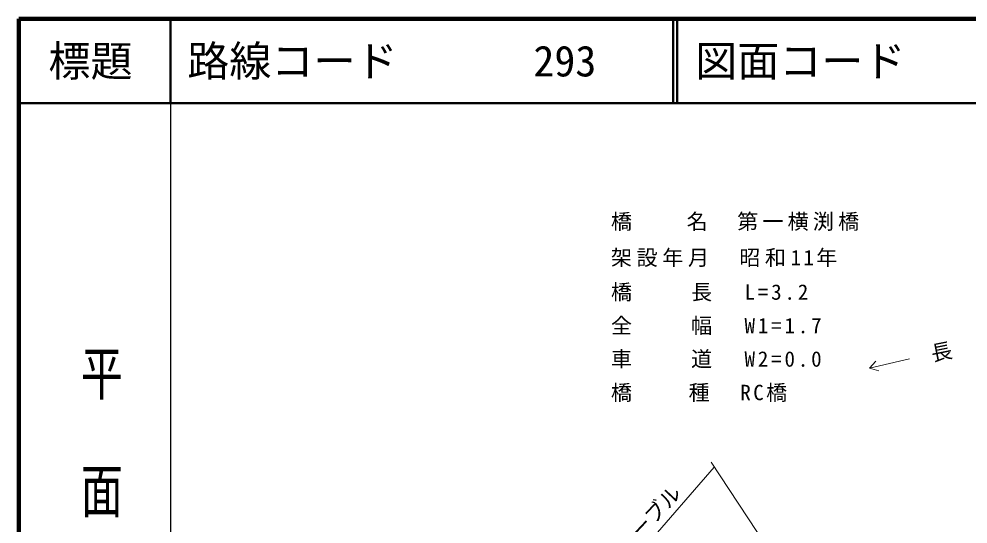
# Model space of a CAD drawing. Units: millimetres, scale not verified. Extents: x 40000 to 680000, y 20000 to 380000.
# Drawn here: x 40000 to 152808, y 319943 to 380000 of the extents above; entities that cross this region are included whole.
import ezdxf
from ezdxf.enums import TextEntityAlignment as Align

# ---------------------------------------------------------------- set-up
doc = ezdxf.new("R2010")
doc.units = ezdxf.units.MM
doc.header["$LTSCALE"] = 1000
doc.linetypes.add('CHAIN', pattern=[18.5, 12, -1.5, 3.5, -1.5])
for name, color, linetype, lineweight in [('M-BGD', 7, 'Continuous', 13), ('M-BGD-EXST', 7, 'Continuous', 25), ('M-BMK', 7, 'CHAIN', 13), ('M-STR-HTXT', 7, 'Continuous', 13), ('M-TTL-FRAM', 2, 'Continuous', 140), ('M-TTL-TXT', 7, 'Continuous', 50)]:
    doc.layers.add(name, color=color, linetype=linetype, lineweight=lineweight)
doc.layers.add('M-TTL', color=7, linetype='Continuous')
doc.styles.add('@ＭＳ ゴシック', font='')
doc.styles.add('ＭＳ ゴシック', font='')
doc.styles.get('@ＭＳ ゴシック').set_extended_font_data('@MS Gothic')
doc.styles.get('ＭＳ ゴシック').set_extended_font_data('MS Gothic')

msp = doc.modelspace()

# ---------------------------------------------------------------- linework, layer by layer
at = {"layer": 'M-BGD'}
for q in [(145858, 339593), (141864, 339316), (142216, 338161)]:
    msp.add_line((141111, 338462), q, dxfattribs=at)
at = {"layer": 'M-BGD-EXST'}
msp.add_line((58000, 370000), (58000, 20000), dxfattribs=at)
at = {"layer": 'M-STR-HTXT'}
for p, q in [((142377, 296992), (122266, 327280)), ((83912, 282186), (122653, 326698))]:
    msp.add_line(p, q, dxfattribs=at)
at = {"layer": 'M-TTL-FRAM'}
for p, q in [((40000, 380000), (40000, 20000)), ((680000, 380000), (40000, 380000))]:
    msp.add_line(p, q, dxfattribs=at)
at = {"layer": 'M-TTL-TXT'}
for p, q in [((58000, 380000), (58000, 370000)), ((117750, 380000), (117750, 370000)), ((118250, 380000), (118250, 370000)), ((40000, 370000), (680000, 370000))]:
    msp.add_line(p, q, dxfattribs=at)

# ---------------------------------------------------------------- texts
at = {"layer": 'M-BGD', "style": 'ＭＳ ゴシック'}
msp.add_text('長\u3000\u3000門\u3000\u3000峡', height=1833, rotation=11.359, dxfattribs=at).set_placement((157298, 340477), align=Align.BOTTOM_CENTER)
at = {"layer": 'M-BGD-EXST', "style": '@ＭＳ ゴシック', "width": 1.4}
msp.add_text('平  面  図', height=3666, rotation=270, dxfattribs=at).set_placement((49777, 306475), align=Align.MIDDLE_RIGHT)
at = {"layer": 'M-BMK', "char_height": 1833, "attachment_point": 7, "style": 'ＭＳ ゴシック'}
for s, insert in [('\\T1.2;橋\u3000\u3000名\u3000第一横渕橋', (110365, 354800)), ('\\T1.22;架設年月\u3000昭和11年', (110365, 350504)), ('\\T1.27;橋\u3000\u3000長\u3000L=3.2', (110365, 346406)), ('\\T1.27;全\u3000\u3000幅\u3000W1=1.7', (110365, 342426)), ('\\T1.27;車\u3000\u3000道\u3000W2=0.0', (110365, 338446)), ('\\T1.23;橋\u3000\u3000種\u3000RC橋', (110365, 334466))]:
    msp.add_mtext(s, dxfattribs=dict(at, insert=insert))
at = {"layer": 'M-STR-HTXT', "style": 'ＭＳ ゴシック'}
msp.add_text('ガードケーブル', height=1833, rotation=46.812, dxfattribs=at).set_placement((113298, 316722), align=Align.BOTTOM_CENTER)
at = {"layer": 'M-TTL', "style": 'ＭＳ ゴシック'}
msp.add_text('標題', height=3666, dxfattribs=at).set_placement((48500, 375000), align=Align.MIDDLE_CENTER)
for s, p in [('路線コード', (60000, 375000)), ('293', (101142, 375000)), ('図面コード', (120380, 375000))]:
    msp.add_text(s, height=3666, dxfattribs=at).set_placement(p, align=Align.MIDDLE_LEFT)

doc.saveas('drawing.dxf')
